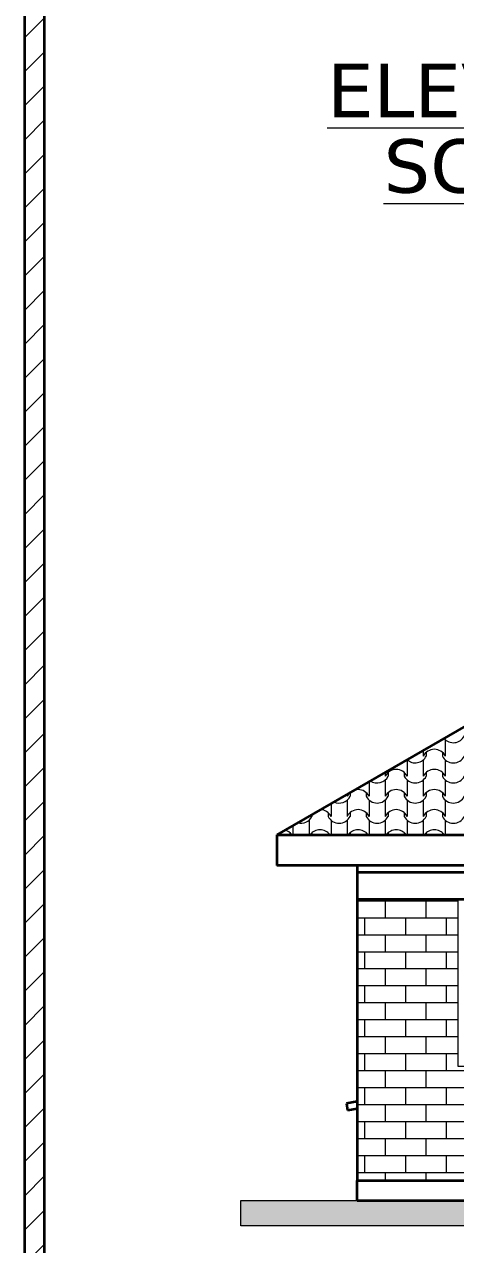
# Model space of a CAD drawing. Header units: millimetres. Extents: x 102766 to 172228, y -127504 to -81044.
# Drawn here: x 102766 to 105985, y -103535 to -94417 of the extents above; entities that cross this region are included whole.
import ezdxf

# ---------------------------------------------------------------- set-up
doc = ezdxf.new("R2010")
doc.units = ezdxf.units.MM
doc.header["$MEASUREMENT"] = 0
for name, color, linetype, lineweight, true_color in [('2D Drafting - General_Pen_No__105', 7, 'Continuous', 13, 0xcae6ff), ('2D Drafting - General_Pen_No__82', 7, 'Continuous', 20, 0xaaaaaa), ('Annotation - Text_Pen_No__86', 7, 'Continuous', 20, 0x5555ff), ('Structural - Bearing_Pen_No__107', 7, 'Continuous', 13, 0xaaaaaa)]:
    doc.layers.add(name, color=color, linetype=linetype, lineweight=lineweight, true_color=true_color)
for name, color, linetype, lineweight in [('2D Drafting - General_Pen_No__20', 1, 'Continuous', 0), ('Shell - Roof_Pen_No__21', 7, 'Continuous', 35), ('Structural - Bearing_Pen_No__21', 7, 'Continuous', 35), ('Structural - Bearing_Pen_No__27', 7, 'Continuous', 35)]:
    doc.layers.add(name, color=color, linetype=linetype, lineweight=lineweight)
doc.layers.add('Structural - Bearing', color=7, linetype='Continuous')
doc.styles.add('GENERATED_STYLE_8', font='verdana.ttf')

# ---------------------------------------------------------------- blocks, each defined once
blk = doc.blocks.new('*X4')
at = {"layer": '2D Drafting - General_Pen_No__82', "linetype": 'Continuous'}
for p, q in [((105744.4, -99841.1), (105744.4, -99884.1)), ((105908.7, -99762.2), (105908.7, -99823.2)), ((105908.7, -99823.2), (105908.7, -99884.1)), ((105624.2, -99912.5), (105624.2, -99973.5)), ((105744.4, -99912.5), (105744.4, -99973.5)), ((105766.4, -99856.1), (105766.4, -99884.1)), ((105886.7, -99856.1), (105886.7, -99884.1)), ((105908.7, -99912.5), (105908.7, -99973.5)), ((105460, -100005.3), (105460, -100034.5)), ((105482, -100006.4), (105482, -100034.5)), ((105602.2, -100006.4), (105602.2, -100034.5)), ((105624.2, -99973.5), (105624.2, -100034.5)), ((105744.4, -99973.5), (105744.4, -100034.5)), ((105766.4, -100006.4), (105766.4, -100034.5)), ((105886.7, -100006.4), (105886.7, -100034.5)), ((105908.7, -99973.5), (105908.7, -100034.5)), ((105339.7, -100074.7), (105339.7, -100123.8)), ((105460, -100062.9), (105460, -100123.8)), ((105624.2, -100062.9), (105624.2, -100123.8)), ((105744.4, -100062.9), (105744.4, -100123.8)), ((105908.7, -100062.9), (105908.7, -100123.8)), ((105175.5, -100169.6), (105175.5, -100184.8)), ((105197.5, -100156.8), (105197.5, -100184.8)), ((105317.7, -100156.8), (105317.7, -100184.8)), ((105339.7, -100123.8), (105339.7, -100184.8)), ((105460, -100123.8), (105460, -100184.8)), ((105482, -100156.8), (105482, -100184.8)), ((105602.2, -100156.8), (105602.2, -100184.8)), ((105624.2, -100123.8), (105624.2, -100184.8)), ((105744.4, -100123.8), (105744.4, -100184.8)), ((105766.4, -100156.8), (105766.4, -100184.8)), ((105886.7, -100156.8), (105886.7, -100184.8)), ((105908.7, -100123.8), (105908.7, -100184.8)), ((105055.2, -100239), (105055.2, -100274.2)), ((105055.2, -100274.2), (105055.2, -100335.1)), ((105175.5, -100213.2), (105175.5, -100274.2)), ((105175.5, -100274.2), (105175.5, -100335.1)), ((105339.7, -100213.2), (105339.7, -100274.2)), ((105339.7, -100274.2), (105339.7, -100335.1)), ((105460, -100213.2), (105460, -100274.2)), ((105460, -100274.2), (105460, -100335.1)), ((105624.2, -100213.2), (105624.2, -100274.2)), ((105624.2, -100274.2), (105624.2, -100335.1)), ((105744.4, -100213.2), (105744.4, -100274.2)), ((105744.4, -100274.2), (105744.4, -100335.1)), ((105908.7, -100213.2), (105908.7, -100274.2)), ((105908.7, -100274.2), (105908.7, -100335.1)), ((104891, -100333.8), (104891, -100335.1)), ((104891, -100363.5), (104891, -100424.5)), ((104913, -100321.1), (104913, -100335.1)), ((105033.2, -100307.1), (105033.2, -100335.1)), ((105055.2, -100363.5), (105055.2, -100424.5)), ((105175.5, -100363.5), (105175.5, -100424.5)), ((105197.5, -100307.1), (105197.5, -100335.1)), ((105317.7, -100307.1), (105317.7, -100335.1)), ((105339.7, -100363.5), (105339.7, -100424.5)), ((105460, -100363.5), (105460, -100424.5)), ((105482, -100307.1), (105482, -100335.1)), ((105602.2, -100307.1), (105602.2, -100335.1)), ((105624.2, -100363.5), (105624.2, -100424.5)), ((105744.4, -100363.5), (105744.4, -100424.5)), ((105766.4, -100307.1), (105766.4, -100335.1)), ((105886.7, -100307.1), (105886.7, -100335.1)), ((105908.7, -100363.5), (105908.7, -100424.5)), ((104748.8, -100457.4), (104748.8, -100472.1)), ((104770.8, -100403.2), (104770.8, -100424.5)), ((104770.8, -100424.5), (104770.8, -100472.1)), ((104891, -100424.5), (104891, -100472.1)), ((104913, -100457.4), (104913, -100472.1)), ((105033.2, -100457.4), (105033.2, -100472.1)), ((105055.2, -100424.5), (105055.2, -100472.1)), ((105175.5, -100424.5), (105175.5, -100472.1)), ((105197.5, -100457.4), (105197.5, -100472.1)), ((105317.7, -100457.4), (105317.7, -100472.1)), ((105339.7, -100424.5), (105339.7, -100472.1)), ((105460, -100424.5), (105460, -100472.1)), ((105482, -100457.4), (105482, -100472.1)), ((105602.2, -100457.4), (105602.2, -100472.1)), ((105624.2, -100424.5), (105624.2, -100472.1)), ((105744.4, -100424.5), (105744.4, -100472.1)), ((105766.4, -100457.4), (105766.4, -100472.1)), ((105886.7, -100457.4), (105886.7, -100472.1)), ((105908.7, -100424.5), (105908.7, -100472.1))]:
    blk.add_line(p, q, dxfattribs=at)
for centre, radius, start, end in [((105968.8, -99692.5), 91.9, 220.33203, 333.29562), ((105826.8, -99926.1), 92.5, 90.17051, 153.01148), ((105826.3, -99926.1), 92.5, 26.98852, 89.82949), ((105684.3, -99842.8), 91.9, 228.08217, 333.29562), ((105968.8, -99842.8), 91.9, 206.70438, 333.29562), ((105542.4, -100076.4), 92.5, 90.17051, 153.01148), ((105541.8, -100076.4), 92.5, 26.98852, 89.82949), ((105826.8, -100076.4), 92.5, 90.17051, 153.01148), ((105826.3, -100076.4), 92.5, 26.98852, 89.82949), ((105399.8, -99993.2), 91.9, 236.19382, 333.29562), ((105684.3, -99993.2), 91.9, 206.70438, 333.29562), ((105968.8, -99993.2), 91.9, 206.70438, 333.29562), ((105115.4, -100143.5), 91.9, 244.92037, 333.29562), ((105257.9, -100226.8), 92.5, 131.05317, 153.01148), ((105257.9, -100226.8), 92.5, 90.17051, 108.94683), ((105257.3, -100226.8), 92.5, 26.98852, 89.82949), ((105399.8, -100143.5), 91.9, 206.70438, 333.29562), ((105542.4, -100226.8), 92.5, 90.17051, 153.01148), ((105541.8, -100226.8), 92.5, 26.98852, 89.82949), ((105684.3, -100143.5), 91.9, 206.70438, 333.29562), ((105826.8, -100226.8), 92.5, 90.17051, 153.01148), ((105826.3, -100226.8), 92.5, 26.98852, 89.82949), ((105968.8, -100143.5), 91.9, 206.70438, 333.29562), ((104972.8, -100377.1), 92.5, 26.98852, 88.01754), ((105257.9, -100377.1), 92.5, 90.17051, 153.01148), ((105257.3, -100377.1), 92.5, 26.98852, 89.82949), ((105542.4, -100377.1), 92.5, 90.17051, 153.01148), ((105541.8, -100377.1), 92.5, 26.98852, 89.82949), ((105826.8, -100377.1), 92.5, 90.17051, 153.01148), ((105826.3, -100377.1), 92.5, 26.98852, 89.82949), ((104830.9, -100293.8), 91.9, 254.70574, 333.29562), ((104973.4, -100377.1), 92.5, 151.65907, 153.01148), ((105115.4, -100293.8), 91.9, 206.70438, 333.29562), ((105399.8, -100293.8), 91.9, 206.70438, 333.29562), ((105684.3, -100293.8), 91.9, 206.70438, 333.29562), ((105968.8, -100293.8), 91.9, 206.70438, 333.29562), ((104688.4, -100527.4), 92.5, 36.74521, 75.88523), ((104973.4, -100527.4), 92.5, 90.17051, 143.25479), ((104972.8, -100527.4), 92.5, 36.74521, 89.82949), ((105257.9, -100527.4), 92.5, 90.17051, 143.25479), ((105257.3, -100527.4), 92.5, 36.74521, 89.82949), ((105542.4, -100527.4), 92.5, 90.17051, 143.25479), ((105541.8, -100527.4), 92.5, 36.74521, 89.82949), ((105826.8, -100527.4), 92.5, 90.17051, 143.25479), ((105826.3, -100527.4), 92.5, 36.74521, 89.82949)]:
    blk.add_arc(centre, radius, start, end, dxfattribs=at)
blk = doc.blocks.new('Fill_2')
at = {"layer": '2D Drafting - General_Pen_No__105', "linetype": 'Continuous'}
for p, q in [((109351.7, -97758.4), (104651.4, -100472.1)), ((104651.4, -100472.1), (107601, -100472.1))]:
    blk.add_line(p, q, dxfattribs=at)
at = {"layer": '2D Drafting - General_Pen_No__82', "linetype": 'Continuous'}
blk.add_blockref('*X4', (0, 0), dxfattribs=at)
blk = doc.blocks.new('Wall_77', base_point=(102765.9, -81043.6))
at = {"layer": 'Structural - Bearing_Pen_No__107', "linetype": 'Continuous'}
h = blk.add_hatch(dxfattribs=at)
h.set_pattern_fill('Masonry_Block', color=256, style=0, pattern_type=2)
h.set_pattern_definition([(45, (0, 0), (-127.27922, 127.27922), [])])
h.paths.add_polyline_path([(102765.9, -81043.6), (102765.9, -127503.7), (102915.9, -127353.7), (102915.9, -81193.6)])
at = {"layer": 'Structural - Bearing_Pen_No__27', "linetype": 'Continuous', "flags": 128}
for points in [[(102765.9, -81043.6), (102765.9, -127503.7)], [(102915.9, -127353.7), (102915.9, -81193.6)]]:
    blk.add_lwpolyline(points, dxfattribs=at)

msp = doc.modelspace()

# ---------------------------------------------------------------- hatches: boundary and pattern name
at = {"layer": '2D Drafting - General_Pen_No__82', "linetype": 'Continuous'}
h = msp.add_hatch(dxfattribs=at)
h.set_pattern_fill('Shingle', color=256, style=0, pattern_type=2)
h.set_pattern_definition([(0, (0, 0), (0, 127), []), (90, (0, 0), (-304.8, 0), [127, -127]), (90, (152.4, 127), (-304.8, 0), [127, -127])])
h.paths.add_polyline_path([(108201, -103054.9), (108201, -100954.9), (107503.7, -100954.9), (107503.7, -101004.9), (107503.7, -102104.9), (107503.7, -102154.9), (107503.7, -102161.2), (107503.7, -102204.9), (106003.7, -102204.9), (106003.7, -102161.2), (106003.7, -102154.9), (106003.7, -102104.9), (106003.7, -101004.9), (106003.7, -100954.9), (105251.4, -100954.9), (105251.4, -103054.9)])
msp.add_hatch(color=256, dxfattribs=at).paths.add_polyline_path([(104382.7, -103204.9), (119833.1, -103204.9), (119833.1, -103395), (104382.7, -103395)])

# ---------------------------------------------------------------- linework, layer by layer
at = {"layer": '2D Drafting - General_Pen_No__105', "linetype": 'Continuous', "flags": 128}
for points in [[(108201, -103054.9), (108201, -100954.9), (107503.7, -100954.9), (107503.7, -101004.9), (107503.7, -102104.9), (107503.7, -102154.9), (107503.7, -102161.2), (107503.7, -102204.9), (106003.7, -102204.9), (106003.7, -102161.2), (106003.7, -102154.9), (106003.7, -102104.9), (106003.7, -101004.9), (106003.7, -100954.9), (105251.4, -100954.9), (105251.4, -103054.9)], [(104382.7, -103204.9), (119833.1, -103204.9), (119833.1, -103395), (104382.7, -103395)]]:
    msp.add_lwpolyline(points, close=True, dxfattribs=at)
at = {"layer": '2D Drafting - General_Pen_No__20', "linetype": 'Continuous'}
msp.add_line((102765.9, -127503.7), (102765.9, -81043.6), dxfattribs=at)
at = {"layer": 'Shell - Roof_Pen_No__21', "linetype": 'Continuous'}
for p, q in [((109351.7, -97758.4), (104651.4, -100472.1)), ((104651.4, -100472.1), (107601, -100472.1)), ((104651.4, -100472.1), (104651.4, -100701.3)), ((107601, -100701.3), (104651.4, -100701.3))]:
    msp.add_line(p, q, dxfattribs=at)
at = {"layer": 'Structural - Bearing_Pen_No__21', "linetype": 'Continuous'}
for p, q in [((119251.6, -100754.9), (105251.2, -100754.9)), ((105251.4, -100701.3), (105251.4, -103054.9)), ((119251.8, -100954.9), (105251.4, -100954.9)), ((105251.4, -102466.7), (105170.4, -102481)), ((105170.4, -102481), (105179, -102530.2)), ((105179, -102530.2), (105251.4, -102517.4)), ((105251.4, -103054.9), (108201, -103054.9)), ((105251.4, -103204.9), (105251.4, -103054.9)), ((105251.4, -103204.9), (108201, -103204.9))]:
    msp.add_line(p, q, dxfattribs=at)

# ---------------------------------------------------------------- block references
at = {"layer": '2D Drafting - General_Pen_No__82', "linetype": 'Continuous'}
msp.add_blockref('Fill_2', (0, 0), dxfattribs=at)
at = {"layer": 'Structural - Bearing'}
msp.add_blockref('Wall_77', (102765.9, -81043.6), dxfattribs=at)

# ---------------------------------------------------------------- texts
at = {"layer": 'Annotation - Text_Pen_No__86', "linetype": 'Continuous', "insert": (107205.3, -94710.2), "char_height": 400, "attachment_point": 2, "line_spacing_factor": 0.845836, "style": 'GENERATED_STYLE_8'}
msp.add_mtext('{\\LELEVATION -03-\\PSCALE 1:100}', dxfattribs=at)

doc.saveas('drawing.dxf')
